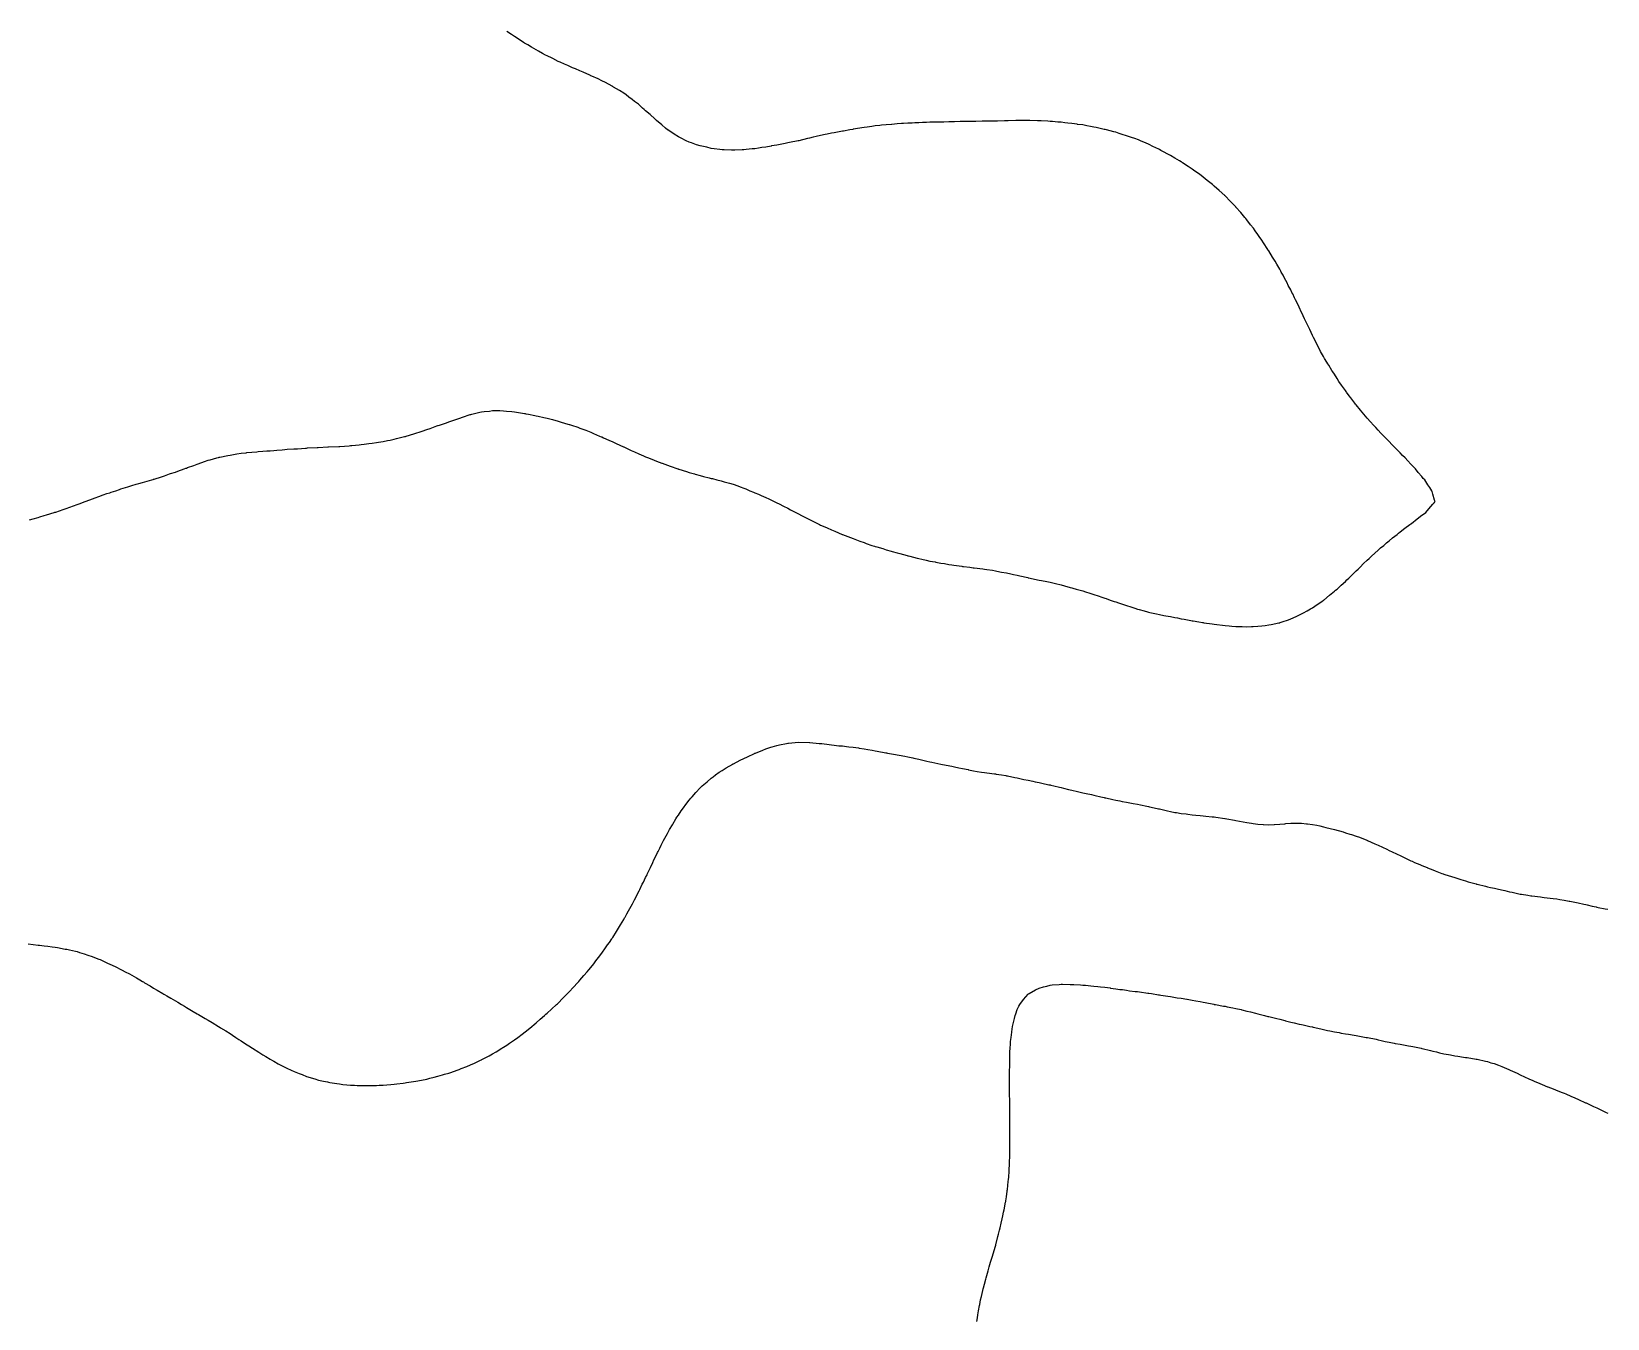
# Model space of a CAD drawing. Extents: x -717078 to -715000, y -984629 to -984000.
# Drawn here: x -715437.7 to -715293.5, y -984118.2 to -984000.5 of the extents above; entities that cross this region are included whole.
import ezdxf

# ---------------------------------------------------------------- set-up
doc = ezdxf.new("R2010")
doc.units = 0
doc.layers.add('buffer_B2_0_1_clip', color=7, linetype='Continuous')

msp = doc.modelspace()

# ---------------------------------------------------------------- linework, layer by layer
at = {"layer": 'buffer_B2_0_1_clip'}
for points in [[(-715437.84, -984045.16), (-715437.5, -984045.07), (-715437.06, -984044.94), (-715436.9, -984044.9), (-715436.5, -984044.78), (-715436.29, -984044.71), (-715435.6, -984044.5), (-715435.53, -984044.47), (-715435.5, -984044.46), (-715435.45, -984044.45), (-715434.78, -984044.22), (-715434.5, -984044.13), (-715433.5, -984043.77), (-715433.31, -984043.69), (-715432.77, -984043.5), (-715432.58, -984043.42), (-715432.5, -984043.39), (-715432.33, -984043.33), (-715431.85, -984043.15), (-715431.5, -984043.02), (-715431.11, -984042.89), (-715430.77, -984042.77), (-715430.5, -984042.68), (-715430.37, -984042.63), (-715429.96, -984042.5), (-715429.62, -984042.38), (-715429.5, -984042.34), (-715429.27, -984042.27), (-715428.86, -984042.14), (-715428.5, -984042.03), (-715428.09, -984041.91), (-715427.85, -984041.85), (-715427.5, -984041.75), (-715427.31, -984041.69), (-715426.66, -984041.5), (-715426.54, -984041.46), (-715426.5, -984041.45), (-715426.43, -984041.43), (-715425.78, -984041.22), (-715425.5, -984041.14), (-715425.03, -984040.97), (-715424.94, -984040.94), (-715424.5, -984040.79), (-715424.29, -984040.71), (-715423.7, -984040.5), (-715423.55, -984040.45), (-715423.5, -984040.43), (-715423.39, -984040.39), (-715422.82, -984040.18), (-715422.5, -984040.06), (-715422.09, -984039.91), (-715421.84, -984039.84), (-715421.5, -984039.72), (-715421.33, -984039.67), (-715420.72, -984039.5), (-715420.55, -984039.45), (-715420.5, -984039.44), (-715420.43, -984039.43), (-715419.72, -984039.28), (-715419.5, -984039.24), (-715419.19, -984039.19), (-715418.87, -984039.13), (-715418.5, -984039.08), (-715418.03, -984039.03), (-715417.98, -984039.02), (-715417.5, -984038.97), (-715417.07, -984038.93), (-715416.92, -984038.92), (-715416.5, -984038.89), (-715416.14, -984038.86), (-715415.84, -984038.84), (-715415.5, -984038.81), (-715415.22, -984038.78), (-715414.75, -984038.75), (-715414.5, -984038.73), (-715414.29, -984038.71), (-715413.68, -984038.68), (-715413.5, -984038.67), (-715413.34, -984038.66), (-715412.61, -984038.61), (-715412.5, -984038.6), (-715412.41, -984038.59), (-715411.55, -984038.55), (-715411.5, -984038.55), (-715411.46, -984038.54), (-715410.55, -984038.5), (-715410.5, -984038.5), (-715410.5, -984038.5), (-715410.5, -984038.5), (-715409.55, -984038.45), (-715409.5, -984038.45), (-715409.45, -984038.45), (-715408.61, -984038.39), (-715408.5, -984038.38), (-715408.37, -984038.37), (-715407.7, -984038.3), (-715407.5, -984038.28), (-715407.25, -984038.25), (-715406.81, -984038.19), (-715406.5, -984038.16), (-715406.1, -984038.1), (-715405.93, -984038.07), (-715405.5, -984038), (-715405.09, -984037.91), (-715404.87, -984037.87), (-715404.5, -984037.79), (-715404.27, -984037.73), (-715403.55, -984037.55), (-715403.5, -984037.53), (-715403.47, -984037.53), (-715403.39, -984037.5), (-715402.7, -984037.3), (-715402.5, -984037.25), (-715402.12, -984037.12), (-715401.94, -984037.06), (-715401.5, -984036.91), (-715401.2, -984036.8), (-715400.58, -984036.58), (-715400.5, -984036.55), (-715400.46, -984036.54), (-715400.36, -984036.5), (-715399.72, -984036.28), (-715399.5, -984036.2), (-715398.5, -984035.85), (-715398.24, -984035.76), (-715397.54, -984035.54), (-715397.5, -984035.53), (-715397.48, -984035.52), (-715397.39, -984035.5), (-715396.67, -984035.33), (-715396.5, -984035.29), (-715396.26, -984035.26), (-715395.79, -984035.21), (-715395.5, -984035.17), (-715395.17, -984035.17), (-715394.83, -984035.17), (-715394.5, -984035.18), (-715394.21, -984035.21), (-715393.74, -984035.26), (-715393.5, -984035.28), (-715393.32, -984035.32), (-715392.56, -984035.44), (-715392.5, -984035.45), (-715392.46, -984035.46), (-715392.22, -984035.5), (-715391.62, -984035.62), (-715391.5, -984035.64), (-715391.32, -984035.68), (-715390.8, -984035.8), (-715390.5, -984035.87), (-715390, -984036), (-715390, -984036), (-715389.5, -984036.13), (-715389.22, -984036.22), (-715388.6, -984036.4), (-715388.5, -984036.43), (-715388.45, -984036.45), (-715388.29, -984036.5), (-715387.7, -984036.7), (-715387.5, -984036.77), (-715387.06, -984036.94), (-715386.97, -984036.97), (-715386.5, -984037.16), (-715386.26, -984037.26), (-715385.7, -984037.5), (-715385.56, -984037.56), (-715385.5, -984037.58), (-715385.35, -984037.65), (-715384.87, -984037.87), (-715384.5, -984038.03), (-715384.18, -984038.18), (-715383.51, -984038.49), (-715383.5, -984038.49), (-715383.5, -984038.5), (-715383.48, -984038.5), (-715382.81, -984038.81), (-715382.5, -984038.95), (-715382.12, -984039.12), (-715381.7, -984039.3), (-715381.5, -984039.39), (-715381.42, -984039.42), (-715381.24, -984039.5), (-715380.71, -984039.71), (-715380.5, -984039.8), (-715380.02, -984039.98), (-715379.99, -984039.99), (-715379.5, -984040.17), (-715379.26, -984040.26), (-715378.55, -984040.5), (-715378.51, -984040.51), (-715378.5, -984040.52), (-715378.47, -984040.53), (-715377.75, -984040.75), (-715377.5, -984040.83), (-715377.04, -984040.96), (-715376.98, -984040.98), (-715376.5, -984041.12), (-715376.19, -984041.19), (-715375.67, -984041.33), (-715375.5, -984041.37), (-715375.39, -984041.39), (-715374.99, -984041.5), (-715374.6, -984041.6), (-715374.5, -984041.62), (-715374.32, -984041.68), (-715373.82, -984041.82), (-715373.5, -984041.91), (-715373.06, -984042.06), (-715372.86, -984042.14), (-715372.5, -984042.27), (-715372.33, -984042.33), (-715371.95, -984042.5), (-715371.63, -984042.63), (-715371.5, -984042.68), (-715371.18, -984042.82), (-715370.93, -984042.93), (-715370.5, -984043.12), (-715370.24, -984043.24), (-715369.73, -984043.5), (-715369.57, -984043.57), (-715369.5, -984043.61), (-715369.29, -984043.71), (-715368.9, -984043.9), (-715368.5, -984044.1), (-715368.24, -984044.24), (-715367.76, -984044.5), (-715367.58, -984044.58), (-715367.5, -984044.63), (-715367.24, -984044.76), (-715366.92, -984044.92), (-715366.5, -984045.14), (-715366.26, -984045.26), (-715365.79, -984045.5), (-715365.59, -984045.59), (-715365.5, -984045.64), (-715365.26, -984045.74), (-715364.9, -984045.9), (-715364.5, -984046.08), (-715364.2, -984046.2), (-715363.51, -984046.5), (-715363.5, -984046.5), (-715363.5, -984046.5), (-715363.5, -984046.5), (-715362.77, -984046.77), (-715362.5, -984046.88), (-715362.05, -984047.05), (-715361.9, -984047.1), (-715361.5, -984047.25), (-715361.32, -984047.32), (-715360.81, -984047.5), (-715360.57, -984047.57), (-715360.5, -984047.6), (-715360.36, -984047.64), (-715359.8, -984047.8), (-715359.5, -984047.9), (-715359.03, -984048.03), (-715358.95, -984048.05), (-715358.5, -984048.18), (-715358.24, -984048.24), (-715357.56, -984048.44), (-715357.5, -984048.46), (-715357.46, -984048.46), (-715357.34, -984048.5), (-715356.66, -984048.66), (-715356.5, -984048.71), (-715356.23, -984048.77), (-715355.85, -984048.85), (-715355.5, -984048.93), (-715355.02, -984049.02), (-715354.96, -984049.04), (-715354.5, -984049.13), (-715354.17, -984049.17), (-715353.75, -984049.25), (-715353.5, -984049.28), (-715353.31, -984049.31), (-715352.59, -984049.41), (-715352.5, -984049.42), (-715352.43, -984049.43), (-715351.85, -984049.5), (-715351.54, -984049.54), (-715351.5, -984049.54), (-715351.45, -984049.55), (-715350.65, -984049.65), (-715350.5, -984049.68), (-715350.29, -984049.71), (-715349.78, -984049.78), (-715349.5, -984049.83), (-715349.09, -984049.91), (-715348.94, -984049.94), (-715348.5, -984050.02), (-715348.1, -984050.1), (-715347.84, -984050.16), (-715347.5, -984050.23), (-715347.28, -984050.28), (-715346.55, -984050.45), (-715346.5, -984050.46), (-715346.47, -984050.47), (-715346.34, -984050.5), (-715345.64, -984050.64), (-715345.5, -984050.67), (-715345.28, -984050.72), (-715344.81, -984050.81), (-715344.5, -984050.88), (-715344.01, -984050.99), (-715344, -984051), (-715343.5, -984051.11), (-715343.19, -984051.19), (-715342.66, -984051.34), (-715342.5, -984051.38), (-715342.41, -984051.41), (-715342.11, -984051.5), (-715341.63, -984051.63), (-715341.5, -984051.67), (-715341.26, -984051.74), (-715340.86, -984051.86), (-715340.5, -984051.98), (-715340.11, -984052.11), (-715339.77, -984052.23), (-715339.5, -984052.32), (-715339.37, -984052.37), (-715339.02, -984052.5), (-715338.63, -984052.63), (-715338.5, -984052.67), (-715338.24, -984052.76), (-715337.88, -984052.88), (-715337.5, -984053.01), (-715337.12, -984053.12), (-715336.76, -984053.24), (-715336.5, -984053.33), (-715336.36, -984053.36), (-715335.9, -984053.5), (-715335.58, -984053.58), (-715335.5, -984053.6), (-715335.37, -984053.63), (-715334.76, -984053.76), (-715334.5, -984053.82), (-715334.1, -984053.9), (-715333.93, -984053.93), (-715333.5, -984054.02), (-715333.09, -984054.09), (-715332.86, -984054.14), (-715332.5, -984054.21), (-715332.25, -984054.25), (-715331.63, -984054.37), (-715331.5, -984054.39), (-715331.41, -984054.41), (-715330.9, -984054.5), (-715330.55, -984054.55), (-715330.5, -984054.56), (-715330.43, -984054.57), (-715329.68, -984054.68), (-715329.5, -984054.71), (-715328.5, -984054.83), (-715328.14, -984054.86), (-715327.88, -984054.88), (-715327.5, -984054.91), (-715327.07, -984054.93), (-715326.93, -984054.93), (-715326.5, -984054.94), (-715326.08, -984054.92), (-715325.92, -984054.92), (-715325.5, -984054.9), (-715325.14, -984054.86), (-715324.82, -984054.82), (-715324.5, -984054.78), (-715324.27, -984054.73), (-715323.58, -984054.58), (-715323.5, -984054.57), (-715323.45, -984054.55), (-715323.28, -984054.5), (-715322.7, -984054.3), (-715322.5, -984054.22), (-715322, -984054), (-715322, -984054), (-715321.5, -984053.77), (-715321.32, -984053.68), (-715320.98, -984053.5), (-715320.69, -984053.31), (-715320.5, -984053.2), (-715320.08, -984052.92), (-715319.57, -984052.57), (-715319.5, -984052.52), (-715319.49, -984052.51), (-715319.47, -984052.5), (-715318.94, -984052.06), (-715318.5, -984051.7), (-715318.39, -984051.61), (-715318.25, -984051.5), (-715317.87, -984051.13), (-715317.5, -984050.79), (-715317.35, -984050.65), (-715317.17, -984050.5), (-715316.84, -984050.16), (-715316.5, -984049.83), (-715316.33, -984049.67), (-715316.13, -984049.5), (-715315.83, -984049.17), (-715315.5, -984048.86), (-715315.31, -984048.69), (-715315.1, -984048.5), (-715314.8, -984048.2), (-715314.5, -984047.93), (-715314.27, -984047.73), (-715313.98, -984047.5), (-715313.73, -984047.27), (-715313.5, -984047.07), (-715313.19, -984046.81), (-715312.76, -984046.5), (-715312.63, -984046.37), (-715312.5, -984046.27), (-715312.07, -984045.93), (-715311.6, -984045.6), (-715311.5, -984045.53), (-715311.48, -984045.52), (-715311.45, -984045.5), (-715310.93, -984045.07), (-715310.5, -984044.75), (-715310.36, -984044.64), (-715310.15, -984044.5), (-715309.85, -984044.15), (-715309.5, -984043.74), (-715309.39, -984043.61), (-715309.29, -984043.5), (-715309.35, -984043.35), (-715309.5, -984042.83), (-715309.57, -984042.57), (-715309.59, -984042.5), (-715309.78, -984042.22), (-715309.96, -984041.96), (-715310.24, -984041.5), (-715310.37, -984041.37), (-715310.5, -984041.21), (-715310.83, -984040.83), (-715311.09, -984040.5), (-715311.3, -984040.3), (-715311.5, -984040.08), (-715311.78, -984039.78), (-715312.04, -984039.5), (-715312.27, -984039.27), (-715312.5, -984039.03), (-715312.77, -984038.77), (-715313.02, -984038.5), (-715313.26, -984038.26), (-715313.5, -984038.01), (-715313.75, -984037.75), (-715313.98, -984037.5), (-715314.24, -984037.24), (-715314.5, -984036.95), (-715314.72, -984036.72), (-715314.92, -984036.5), (-715315.2, -984036.2), (-715315.5, -984035.85), (-715315.67, -984035.67), (-715315.8, -984035.5), (-715316.12, -984035.12), (-715316.5, -984034.65), (-715316.57, -984034.57), (-715316.62, -984034.5), (-715317.01, -984034.01), (-715317.07, -984033.93), (-715317.39, -984033.5), (-715317.43, -984033.43), (-715317.5, -984033.34), (-715317.85, -984032.85), (-715318.08, -984032.5), (-715318.25, -984032.25), (-715318.5, -984031.85), (-715318.64, -984031.64), (-715318.72, -984031.5), (-715319.02, -984031.02), (-715319.09, -984030.91), (-715319.33, -984030.5), (-715319.4, -984030.4), (-715319.5, -984030.21), (-715319.76, -984029.76), (-715319.88, -984029.5), (-715320.1, -984029.1), (-715320.29, -984028.71), (-715320.4, -984028.5), (-715320.43, -984028.43), (-715320.5, -984028.3), (-715320.76, -984027.76), (-715320.88, -984027.5), (-715321.09, -984027.09), (-715321.23, -984026.77), (-715321.35, -984026.5), (-715321.4, -984026.4), (-715321.5, -984026.19), (-715321.72, -984025.72), (-715321.82, -984025.5), (-715322.05, -984025.05), (-715322.14, -984024.86), (-715322.31, -984024.5), (-715322.38, -984024.38), (-715322.5, -984024.14), (-715322.72, -984023.72), (-715322.83, -984023.5), (-715323.06, -984023.06), (-715323.2, -984022.8), (-715323.36, -984022.5), (-715323.41, -984022.41), (-715323.5, -984022.25), (-715323.78, -984021.78), (-715323.93, -984021.5), (-715324.15, -984021.15), (-715324.5, -984020.57), (-715324.53, -984020.53), (-715324.55, -984020.5), (-715324.64, -984020.36), (-715324.93, -984019.93), (-715325.21, -984019.5), (-715325.33, -984019.33), (-715325.5, -984019.08), (-715325.74, -984018.74), (-715325.91, -984018.5), (-715326.17, -984018.17), (-715326.5, -984017.73), (-715326.6, -984017.6), (-715326.69, -984017.5), (-715327.06, -984017.06), (-715327.5, -984016.56), (-715327.53, -984016.53), (-715327.55, -984016.5), (-715328.02, -984016.02), (-715328.5, -984015.53), (-715328.52, -984015.52), (-715328.53, -984015.5), (-715329.04, -984015.04), (-715329.5, -984014.63), (-715329.57, -984014.57), (-715329.66, -984014.5), (-715330.13, -984014.13), (-715330.5, -984013.82), (-715330.68, -984013.68), (-715330.93, -984013.5), (-715331.26, -984013.26), (-715331.5, -984013.09), (-715331.86, -984012.86), (-715332.39, -984012.5), (-715332.46, -984012.46), (-715332.5, -984012.43), (-715332.68, -984012.32), (-715333.09, -984012.09), (-715333.5, -984011.84), (-715333.72, -984011.72), (-715334.13, -984011.5), (-715334.37, -984011.37), (-715334.5, -984011.3), (-715334.89, -984011.11), (-715335.04, -984011.04), (-715335.5, -984010.81), (-715335.72, -984010.72), (-715336.24, -984010.5), (-715336.42, -984010.42), (-715336.5, -984010.39), (-715336.67, -984010.33), (-715337.16, -984010.16), (-715337.5, -984010.03), (-715337.91, -984009.91), (-715338.18, -984009.82), (-715338.5, -984009.72), (-715338.68, -984009.68), (-715339.35, -984009.5), (-715339.47, -984009.47), (-715339.5, -984009.46), (-715339.55, -984009.45), (-715340.29, -984009.29), (-715340.5, -984009.24), (-715340.82, -984009.18), (-715341.13, -984009.13), (-715341.5, -984009.05), (-715341.99, -984008.99), (-715342.02, -984008.98), (-715342.5, -984008.91), (-715342.87, -984008.87), (-715343.16, -984008.84), (-715343.5, -984008.8), (-715343.78, -984008.78), (-715344.27, -984008.73), (-715344.5, -984008.72), (-715344.71, -984008.71), (-715345.32, -984008.68), (-715345.5, -984008.67), (-715345.67, -984008.67), (-715346.35, -984008.65), (-715346.5, -984008.65), (-715346.65, -984008.65), (-715347.36, -984008.64), (-715347.5, -984008.64), (-715347.64, -984008.64), (-715348.34, -984008.66), (-715348.5, -984008.66), (-715348.67, -984008.67), (-715349.31, -984008.69), (-715349.5, -984008.7), (-715349.7, -984008.7), (-715350.3, -984008.7), (-715350.5, -984008.7), (-715350.71, -984008.71), (-715351.28, -984008.72), (-715351.5, -984008.73), (-715351.73, -984008.73), (-715352.26, -984008.74), (-715352.5, -984008.74), (-715352.74, -984008.74), (-715353.25, -984008.75), (-715353.5, -984008.76), (-715353.76, -984008.76), (-715354.22, -984008.78), (-715354.5, -984008.78), (-715354.79, -984008.79), (-715355.2, -984008.8), (-715355.5, -984008.8), (-715355.81, -984008.81), (-715356.17, -984008.83), (-715356.5, -984008.84), (-715356.86, -984008.86), (-715357.13, -984008.87), (-715357.5, -984008.88), (-715357.91, -984008.91), (-715358.08, -984008.92), (-715358.5, -984008.95), (-715358.99, -984008.99), (-715359.01, -984008.99), (-715359.5, -984009.03), (-715359.93, -984009.07), (-715360.09, -984009.09), (-715360.5, -984009.13), (-715360.82, -984009.18), (-715361.24, -984009.24), (-715361.5, -984009.28), (-715362.5, -984009.44), (-715362.55, -984009.45), (-715362.83, -984009.5), (-715363.4, -984009.6), (-715363.5, -984009.61), (-715363.64, -984009.64), (-715364.24, -984009.76), (-715364.5, -984009.8), (-715364.89, -984009.89), (-715365.07, -984009.93), (-715365.5, -984010.02), (-715365.89, -984010.11), (-715366.18, -984010.17), (-715366.5, -984010.25), (-715366.7, -984010.3), (-715367.49, -984010.49), (-715367.5, -984010.49), (-715367.51, -984010.49), (-715367.55, -984010.5), (-715368.34, -984010.66), (-715368.5, -984010.69), (-715368.74, -984010.74), (-715369.18, -984010.82), (-715369.5, -984010.89), (-715369.97, -984010.97), (-715370.02, -984010.98), (-715370.5, -984011.07), (-715370.88, -984011.12), (-715371.17, -984011.17), (-715371.5, -984011.22), (-715371.76, -984011.24), (-715372.3, -984011.3), (-715372.5, -984011.31), (-715372.68, -984011.32), (-715373.35, -984011.35), (-715373.5, -984011.35), (-715373.65, -984011.35), (-715374.32, -984011.32), (-715374.5, -984011.31), (-715374.71, -984011.29), (-715375.22, -984011.22), (-715375.5, -984011.19), (-715375.91, -984011.09), (-715376.06, -984011.06), (-715376.5, -984010.96), (-715376.85, -984010.85), (-715377.31, -984010.69), (-715377.5, -984010.63), (-715377.78, -984010.5), (-715378.25, -984010.25), (-715378.5, -984010.13), (-715378.88, -984009.88), (-715379.47, -984009.5), (-715379.49, -984009.49), (-715379.5, -984009.48), (-715379.67, -984009.33), (-715380.02, -984009.02), (-715380.5, -984008.64), (-715380.57, -984008.57), (-715380.65, -984008.5), (-715381.09, -984008.09), (-715381.5, -984007.75), (-715381.63, -984007.63), (-715381.78, -984007.5), (-715382.16, -984007.16), (-715382.5, -984006.89), (-715382.72, -984006.72), (-715383.02, -984006.5), (-715383.29, -984006.29), (-715383.5, -984006.15), (-715383.89, -984005.89), (-715384.42, -984005.58), (-715384.5, -984005.53), (-715384.52, -984005.52), (-715384.56, -984005.5), (-715385.16, -984005.16), (-715385.5, -984005), (-715385.84, -984004.84), (-715386.42, -984004.58), (-715386.5, -984004.54), (-715386.53, -984004.53), (-715386.6, -984004.5), (-715387.22, -984004.22), (-715387.5, -984004.1), (-715387.92, -984003.92), (-715388.19, -984003.81), (-715388.5, -984003.68), (-715388.62, -984003.62), (-715388.92, -984003.5), (-715389.31, -984003.31), (-715389.5, -984003.23), (-715389.98, -984002.98), (-715390.05, -984002.95), (-715390.5, -984002.73), (-715390.65, -984002.65), (-715390.94, -984002.5), (-715391.29, -984002.29), (-715391.5, -984002.18), (-715391.92, -984001.92), (-715392.27, -984001.72), (-715392.5, -984001.6), (-715392.56, -984001.56), (-715392.66, -984001.5), (-715393.16, -984001.16), (-715393.5, -984000.95), (-715393.77, -984000.77), (-715394.2, -984000.5)], [(-715437.96, -984083.96), (-715437.5, -984084.01), (-715437.06, -984084.06), (-715436.92, -984084.08), (-715436.5, -984084.13), (-715436.16, -984084.16), (-715435.78, -984084.22), (-715435.5, -984084.26), (-715435.29, -984084.29), (-715434.58, -984084.42), (-715434.5, -984084.43), (-715434.44, -984084.44), (-715434.2, -984084.5), (-715433.63, -984084.63), (-715433.5, -984084.66), (-715433.26, -984084.74), (-715432.86, -984084.86), (-715432.5, -984084.97), (-715432.11, -984085.11), (-715431.74, -984085.26), (-715431.5, -984085.35), (-715431.39, -984085.39), (-715431.15, -984085.5), (-715430.7, -984085.7), (-715430.5, -984085.79), (-715430.02, -984086.02), (-715429.94, -984086.06), (-715429.5, -984086.28), (-715429.36, -984086.36), (-715429.09, -984086.5), (-715428.7, -984086.7), (-715428.5, -984086.82), (-715428.06, -984087.06), (-715427.75, -984087.25), (-715427.5, -984087.4), (-715427.43, -984087.43), (-715427.33, -984087.5), (-715426.8, -984087.8), (-715426.5, -984087.99), (-715426.18, -984088.18), (-715425.65, -984088.5), (-715425.55, -984088.55), (-715425.5, -984088.59), (-715425.29, -984088.71), (-715424.92, -984088.92), (-715424.5, -984089.17), (-715424.29, -984089.29), (-715423.94, -984089.5), (-715423.66, -984089.66), (-715423.5, -984089.76), (-715423.03, -984090.03), (-715422.88, -984090.12), (-715422.5, -984090.35), (-715422.4, -984090.4), (-715422.24, -984090.5), (-715421.77, -984090.77), (-715421.5, -984090.94), (-715421.14, -984091.14), (-715420.57, -984091.5), (-715420.53, -984091.53), (-715420.5, -984091.55), (-715420.38, -984091.62), (-715419.9, -984091.9), (-715419.5, -984092.16), (-715419.29, -984092.29), (-715418.98, -984092.5), (-715418.69, -984092.69), (-715418.5, -984092.81), (-715418.08, -984093.08), (-715417.62, -984093.38), (-715417.5, -984093.46), (-715417.48, -984093.48), (-715417.44, -984093.5), (-715416.86, -984093.86), (-715416.5, -984094.09), (-715416.24, -984094.24), (-715415.83, -984094.5), (-715415.62, -984094.62), (-715415.5, -984094.69), (-715415.09, -984094.91), (-715414.97, -984094.97), (-715414.5, -984095.23), (-715414.31, -984095.31), (-715413.93, -984095.5), (-715413.63, -984095.63), (-715413.5, -984095.69), (-715413.19, -984095.81), (-715412.91, -984095.91), (-715412.5, -984096.07), (-715412.17, -984096.17), (-715411.67, -984096.33), (-715411.5, -984096.38), (-715411.4, -984096.4), (-715410.96, -984096.5), (-715410.58, -984096.58), (-715410.5, -984096.6), (-715410.38, -984096.62), (-715409.73, -984096.73), (-715409.5, -984096.76), (-715409.2, -984096.8), (-715408.83, -984096.83), (-715408.5, -984096.87), (-715408.12, -984096.88), (-715407.89, -984096.89), (-715407.5, -984096.91), (-715407.09, -984096.91), (-715406.91, -984096.91), (-715406.5, -984096.91), (-715406.11, -984096.89), (-715405.87, -984096.87), (-715405.5, -984096.86), (-715405.17, -984096.83), (-715404.8, -984096.8), (-715404.5, -984096.78), (-715404.25, -984096.75), (-715403.68, -984096.68), (-715403.5, -984096.66), (-715403.36, -984096.64), (-715402.5, -984096.5), (-715401.66, -984096.34), (-715401.5, -984096.31), (-715401.24, -984096.24), (-715400.85, -984096.15), (-715400.5, -984096.06), (-715400.07, -984095.93), (-715399.88, -984095.88), (-715399.5, -984095.77), (-715399.3, -984095.7), (-715398.73, -984095.5), (-715398.56, -984095.44), (-715398.5, -984095.42), (-715398.36, -984095.36), (-715397.85, -984095.15), (-715397.5, -984095.01), (-715397.15, -984094.85), (-715396.59, -984094.59), (-715396.5, -984094.55), (-715396.47, -984094.53), (-715396.41, -984094.5), (-715395.82, -984094.18), (-715395.5, -984094), (-715395.18, -984093.82), (-715394.66, -984093.5), (-715394.56, -984093.44), (-715394.5, -984093.4), (-715394.2, -984093.2), (-715393.96, -984093.04), (-715393.5, -984092.73), (-715393.18, -984092.5), (-715392.79, -984092.21), (-715392.5, -984091.98), (-715392.23, -984091.77), (-715391.91, -984091.5), (-715391.68, -984091.32), (-715391.5, -984091.17), (-715391.15, -984090.85), (-715390.73, -984090.5), (-715390.61, -984090.39), (-715390.5, -984090.3), (-715390.09, -984089.91), (-715389.65, -984089.5), (-715389.57, -984089.43), (-715389.5, -984089.36), (-715389.07, -984088.93), (-715388.64, -984088.5), (-715388.57, -984088.43), (-715388.5, -984088.35), (-715388.09, -984087.91), (-715387.72, -984087.5), (-715387.61, -984087.39), (-715387.5, -984087.27), (-715387.15, -984086.85), (-715386.84, -984086.5), (-715386.68, -984086.32), (-715386.5, -984086.1), (-715386.24, -984085.76), (-715386.04, -984085.5), (-715385.8, -984085.2), (-715385.5, -984084.8), (-715385.38, -984084.62), (-715385.29, -984084.5), (-715384.97, -984084.03), (-715384.81, -984083.81), (-715384.59, -984083.5), (-715384.56, -984083.44), (-715384.5, -984083.36), (-715384.17, -984082.83), (-715383.97, -984082.5), (-715383.79, -984082.21), (-715383.5, -984081.73), (-715383.42, -984081.58), (-715383.37, -984081.5), (-715383.2, -984081.2), (-715383.06, -984080.94), (-715382.81, -984080.5), (-715382.71, -984080.29), (-715382.5, -984079.91), (-715382.36, -984079.64), (-715382.29, -984079.5), (-715382.09, -984079.09), (-715382.03, -984078.97), (-715381.8, -984078.5), (-715381.7, -984078.3), (-715381.5, -984077.89), (-715381.37, -984077.63), (-715381.31, -984077.5), (-715381.14, -984077.14), (-715381.05, -984076.95), (-715380.83, -984076.5), (-715380.73, -984076.27), (-715380.5, -984075.82), (-715380.4, -984075.6), (-715380.34, -984075.5), (-715380.19, -984075.19), (-715380.07, -984074.93), (-715379.85, -984074.5), (-715379.73, -984074.27), (-715379.5, -984073.85), (-715379.38, -984073.62), (-715379.31, -984073.5), (-715379.05, -984073.05), (-715379.01, -984072.99), (-715378.72, -984072.5), (-715378.63, -984072.37), (-715378.5, -984072.17), (-715378.23, -984071.77), (-715378.04, -984071.5), (-715377.81, -984071.19), (-715377.5, -984070.8), (-715377.37, -984070.63), (-715377.25, -984070.5), (-715376.9, -984070.1), (-715376.5, -984069.69), (-715376.41, -984069.59), (-715376.31, -984069.5), (-715375.88, -984069.12), (-715375.5, -984068.8), (-715375.33, -984068.67), (-715375.11, -984068.5), (-715374.76, -984068.24), (-715374.5, -984068.08), (-715374.14, -984067.86), (-715373.53, -984067.5), (-715373.51, -984067.49), (-715373.5, -984067.48), (-715373.47, -984067.47), (-715372.85, -984067.15), (-715372.5, -984066.98), (-715372.17, -984066.83), (-715371.53, -984066.53), (-715371.5, -984066.52), (-715371.49, -984066.51), (-715371.46, -984066.5), (-715370.78, -984066.22), (-715370.5, -984066.11), (-715370.04, -984065.96), (-715369.92, -984065.92), (-715369.5, -984065.79), (-715369.26, -984065.74), (-715368.61, -984065.61), (-715368.5, -984065.59), (-715368.42, -984065.58), (-715367.5, -984065.5), (-715366.52, -984065.52), (-715366.5, -984065.52), (-715366.48, -984065.52), (-715365.61, -984065.61), (-715365.5, -984065.61), (-715365.38, -984065.62), (-715364.71, -984065.71), (-715364.5, -984065.74), (-715364.24, -984065.76), (-715363.82, -984065.82), (-715363.5, -984065.85), (-715363.11, -984065.89), (-715362.92, -984065.92), (-715362.5, -984065.96), (-715362.03, -984066.03), (-715361.96, -984066.04), (-715361.5, -984066.1), (-715361.16, -984066.16), (-715360.77, -984066.23), (-715360.5, -984066.28), (-715360.32, -984066.32), (-715359.53, -984066.47), (-715359.5, -984066.47), (-715359.48, -984066.48), (-715359.36, -984066.5), (-715358.63, -984066.63), (-715358.5, -984066.65), (-715358.31, -984066.69), (-715357.79, -984066.79), (-715357.5, -984066.85), (-715357.06, -984066.94), (-715356.96, -984066.96), (-715356.5, -984067.06), (-715356.15, -984067.15), (-715355.77, -984067.23), (-715355.5, -984067.29), (-715355.33, -984067.33), (-715354.5, -984067.5), (-715353.67, -984067.67), (-715353.5, -984067.7), (-715353.25, -984067.75), (-715352.84, -984067.84), (-715352.5, -984067.91), (-715352.01, -984068.01), (-715351.98, -984068.02), (-715351.5, -984068.12), (-715351.17, -984068.17), (-715350.77, -984068.23), (-715350.5, -984068.27), (-715350.3, -984068.3), (-715349.6, -984068.4), (-715349.5, -984068.41), (-715349.42, -984068.42), (-715348.94, -984068.5), (-715348.56, -984068.56), (-715348.5, -984068.57), (-715348.41, -984068.59), (-715347.72, -984068.72), (-715347.5, -984068.77), (-715347.16, -984068.84), (-715346.9, -984068.9), (-715346.5, -984068.99), (-715346.08, -984069.08), (-715345.88, -984069.12), (-715345.5, -984069.2), (-715345.25, -984069.25), (-715344.61, -984069.39), (-715344.5, -984069.41), (-715344.43, -984069.43), (-715344.17, -984069.5), (-715343.63, -984069.63), (-715343.5, -984069.66), (-715343.29, -984069.71), (-715342.82, -984069.82), (-715342.5, -984069.9), (-715342.01, -984070.01), (-715341.99, -984070.01), (-715341.5, -984070.12), (-715341.19, -984070.19), (-715340.71, -984070.29), (-715340.5, -984070.34), (-715340.37, -984070.37), (-715339.85, -984070.5), (-715339.56, -984070.56), (-715339.5, -984070.58), (-715339.4, -984070.6), (-715338.75, -984070.75), (-715338.5, -984070.81), (-715338.12, -984070.88), (-715337.92, -984070.92), (-715337.5, -984070.99), (-715337.07, -984071.07), (-715336.9, -984071.1), (-715336.5, -984071.16), (-715336.22, -984071.22), (-715335.66, -984071.34), (-715335.5, -984071.37), (-715335.4, -984071.4), (-715334.98, -984071.5), (-715334.59, -984071.59), (-715334.5, -984071.61), (-715334.36, -984071.64), (-715333.78, -984071.78), (-715333.5, -984071.85), (-715333.08, -984071.92), (-715332.94, -984071.94), (-715332.5, -984072.02), (-715332.07, -984072.07), (-715331.91, -984072.09), (-715331.5, -984072.14), (-715331.17, -984072.17), (-715330.79, -984072.21), (-715330.5, -984072.24), (-715330.26, -984072.26), (-715329.68, -984072.32), (-715329.5, -984072.34), (-715329.35, -984072.35), (-715328.53, -984072.47), (-715328.5, -984072.47), (-715328.48, -984072.48), (-715328.35, -984072.5), (-715327.63, -984072.63), (-715327.5, -984072.65), (-715326.5, -984072.85), (-715326.09, -984072.91), (-715325.94, -984072.94), (-715325.5, -984073), (-715325.02, -984073.02), (-715324.97, -984073.03), (-715324.5, -984073.05), (-715324.02, -984073.02), (-715323.98, -984073.02), (-715323.5, -984072.99), (-715323.04, -984072.96), (-715322.95, -984072.95), (-715322.5, -984072.92), (-715322.08, -984072.92), (-715321.91, -984072.91), (-715321.5, -984072.91), (-715321.04, -984072.96), (-715320.97, -984072.97), (-715320.5, -984073.02), (-715320.1, -984073.1), (-715319.84, -984073.16), (-715319.5, -984073.23), (-715319.29, -984073.29), (-715318.5, -984073.5), (-715318.5, -984073.5), (-715317.71, -984073.71), (-715317.5, -984073.78), (-715317.1, -984073.9), (-715316.95, -984073.95), (-715316.5, -984074.09), (-715316.2, -984074.2), (-715315.53, -984074.47), (-715315.5, -984074.48), (-715315.49, -984074.49), (-715315.46, -984074.5), (-715314.79, -984074.79), (-715314.5, -984074.92), (-715314.1, -984075.1), (-715313.7, -984075.3), (-715313.5, -984075.4), (-715313.43, -984075.43), (-715313.29, -984075.5), (-715312.75, -984075.75), (-715312.5, -984075.87), (-715312.07, -984076.07), (-715311.8, -984076.2), (-715311.5, -984076.34), (-715311.39, -984076.39), (-715311.16, -984076.5), (-715310.7, -984076.7), (-715310.5, -984076.78), (-715310.03, -984076.97), (-715309.99, -984076.99), (-715309.5, -984077.19), (-715309.27, -984077.27), (-715308.68, -984077.5), (-715308.55, -984077.55), (-715308.5, -984077.56), (-715308.41, -984077.59), (-715307.79, -984077.79), (-715307.5, -984077.88), (-715307.02, -984078.02), (-715306.95, -984078.05), (-715306.5, -984078.19), (-715306.26, -984078.26), (-715305.53, -984078.47), (-715305.5, -984078.48), (-715305.48, -984078.48), (-715305.43, -984078.5), (-715304.68, -984078.68), (-715304.5, -984078.72), (-715304.21, -984078.79), (-715303.86, -984078.86), (-715303.5, -984078.95), (-715303.05, -984079.05), (-715302.92, -984079.08), (-715302.5, -984079.18), (-715302.23, -984079.23), (-715301.64, -984079.36), (-715301.5, -984079.39), (-715301.4, -984079.4), (-715300.82, -984079.5), (-715300.54, -984079.54), (-715300.5, -984079.55), (-715300.44, -984079.56), (-715299.65, -984079.65), (-715299.5, -984079.67), (-715299.3, -984079.7), (-715298.76, -984079.76), (-715298.5, -984079.79), (-715298.16, -984079.84), (-715297.88, -984079.88), (-715297.5, -984079.94), (-715297.03, -984080.03), (-715296.96, -984080.04), (-715296.5, -984080.13), (-715296.2, -984080.2), (-715295.68, -984080.32), (-715295.5, -984080.36), (-715295.39, -984080.39), (-715294.92, -984080.5), (-715294.57, -984080.57), (-715294.5, -984080.59), (-715294.39, -984080.61), (-715293.73, -984080.73), (-715293.5, -984080.78)], [(-715351.2, -984118.5), (-715351.15, -984118.15), (-715351.11, -984117.89), (-715351.05, -984117.5), (-715350.96, -984117.04), (-715350.94, -984116.94), (-715350.86, -984116.5), (-715350.79, -984116.21), (-715350.66, -984115.66), (-715350.62, -984115.5), (-715350.59, -984115.41), (-715350.5, -984115.08), (-715350.38, -984114.62), (-715350.35, -984114.5), (-715350.29, -984114.29), (-715350.16, -984113.84), (-715350.07, -984113.5), (-715349.94, -984113.06), (-715349.89, -984112.89), (-715349.77, -984112.5), (-715349.71, -984112.29), (-715349.5, -984111.59), (-715349.48, -984111.52), (-715349.48, -984111.5), (-715349.47, -984111.47), (-715349.28, -984110.72), (-715349.22, -984110.5), (-715349.13, -984110.13), (-715349.08, -984109.92), (-715348.97, -984109.5), (-715348.89, -984109.11), (-715348.82, -984108.82), (-715348.75, -984108.5), (-715348.71, -984108.29), (-715348.58, -984107.58), (-715348.56, -984107.5), (-715348.55, -984107.45), (-715348.5, -984107.1), (-715348.43, -984106.57), (-715348.42, -984106.5), (-715348.41, -984106.41), (-715348.33, -984105.67), (-715348.31, -984105.5), (-715348.29, -984105.29), (-715348.26, -984104.74), (-715348.24, -984104.5), (-715348.22, -984104.22), (-715348.21, -984103.79), (-715348.19, -984103.5), (-715348.18, -984103.18), (-715348.18, -984102.82), (-715348.17, -984102.5), (-715348.17, -984102.17), (-715348.17, -984101.83), (-715348.17, -984101.5), (-715348.17, -984101.17), (-715348.18, -984100.82), (-715348.18, -984100.5), (-715348.18, -984100.18), (-715348.19, -984099.81), (-715348.19, -984099.5), (-715348.19, -984099.19), (-715348.2, -984098.8), (-715348.2, -984098.5), (-715348.2, -984098.2), (-715348.21, -984097.79), (-715348.21, -984097.5), (-715348.21, -984097.21), (-715348.22, -984096.78), (-715348.21, -984096.5), (-715348.21, -984096.21), (-715348.22, -984095.78), (-715348.21, -984095.5), (-715348.2, -984095.2), (-715348.2, -984094.8), (-715348.2, -984094.5), (-715348.18, -984094.18), (-715348.17, -984093.83), (-715348.15, -984093.5), (-715348.12, -984093.12), (-715348.11, -984092.89), (-715348.07, -984092.5), (-715348.01, -984092.01), (-715348.01, -984091.99), (-715347.94, -984091.5), (-715347.86, -984091.14), (-715347.76, -984090.76), (-715347.7, -984090.5), (-715347.65, -984090.35), (-715347.5, -984089.95), (-715347.36, -984089.64), (-715347.28, -984089.5), (-715346.95, -984089.05), (-715346.5, -984088.56), (-715346.47, -984088.53), (-715346.43, -984088.5), (-715345.84, -984088.16), (-715345.5, -984088), (-715345.12, -984087.88), (-715344.81, -984087.81), (-715344.5, -984087.73), (-715344.3, -984087.7), (-715343.66, -984087.66), (-715343.5, -984087.64), (-715343.37, -984087.63), (-715342.66, -984087.66), (-715342.5, -984087.65), (-715342.34, -984087.66), (-715341.71, -984087.71), (-715341.5, -984087.72), (-715341.26, -984087.74), (-715340.79, -984087.79), (-715340.5, -984087.81), (-715340.15, -984087.85), (-715339.88, -984087.88), (-715339.5, -984087.92), (-715339.02, -984087.98), (-715338.99, -984087.99), (-715338.5, -984088.05), (-715338.11, -984088.11), (-715337.87, -984088.13), (-715337.5, -984088.18), (-715337.23, -984088.23), (-715336.71, -984088.29), (-715336.5, -984088.32), (-715336.34, -984088.34), (-715335.55, -984088.45), (-715335.5, -984088.46), (-715335.46, -984088.46), (-715335.23, -984088.5), (-715334.6, -984088.6), (-715334.5, -984088.61), (-715334.37, -984088.63), (-715333.74, -984088.74), (-715333.5, -984088.77), (-715333.18, -984088.82), (-715332.87, -984088.87), (-715332.5, -984088.93), (-715332.01, -984089.01), (-715331.98, -984089.02), (-715331.5, -984089.09), (-715331.16, -984089.16), (-715330.77, -984089.23), (-715330.5, -984089.28), (-715330.32, -984089.32), (-715329.53, -984089.47), (-715329.5, -984089.48), (-715329.48, -984089.48), (-715329.39, -984089.5), (-715328.64, -984089.64), (-715328.5, -984089.66), (-715328.3, -984089.7), (-715327.8, -984089.8), (-715327.5, -984089.85), (-715327.04, -984089.96), (-715326.98, -984089.98), (-715326.5, -984090.09), (-715326.17, -984090.17), (-715325.71, -984090.29), (-715325.5, -984090.34), (-715325.38, -984090.38), (-715324.9, -984090.5), (-715324.58, -984090.58), (-715324.5, -984090.6), (-715324.37, -984090.63), (-715323.78, -984090.78), (-715323.5, -984090.85), (-715323.03, -984090.97), (-715322.98, -984090.98), (-715322.5, -984091.1), (-715322.17, -984091.17), (-715321.72, -984091.28), (-715321.5, -984091.33), (-715321.36, -984091.36), (-715320.74, -984091.5), (-715320.54, -984091.54), (-715320.5, -984091.55), (-715320.44, -984091.56), (-715319.73, -984091.73), (-715319.5, -984091.78), (-715319.14, -984091.86), (-715318.91, -984091.91), (-715318.5, -984092), (-715318.07, -984092.07), (-715317.89, -984092.11), (-715317.5, -984092.18), (-715317.22, -984092.22), (-715316.7, -984092.3), (-715316.5, -984092.33), (-715316.36, -984092.36), (-715315.58, -984092.5), (-715315.51, -984092.51), (-715315.5, -984092.51), (-715315.48, -984092.52), (-715314.68, -984092.68), (-715314.5, -984092.72), (-715314.21, -984092.79), (-715313.87, -984092.87), (-715313.5, -984092.95), (-715313.03, -984093.03), (-715312.95, -984093.05), (-715312.5, -984093.13), (-715312.18, -984093.18), (-715311.73, -984093.27), (-715311.5, -984093.31), (-715311.34, -984093.34), (-715310.57, -984093.5), (-715310.51, -984093.51), (-715310.5, -984093.51), (-715310.48, -984093.52), (-715309.7, -984093.7), (-715309.5, -984093.75), (-715309.17, -984093.83), (-715308.9, -984093.9), (-715308.5, -984094), (-715308.07, -984094.07), (-715307.89, -984094.11), (-715307.5, -984094.18), (-715307.22, -984094.22), (-715306.7, -984094.3), (-715306.5, -984094.33), (-715306.35, -984094.35), (-715305.52, -984094.48), (-715305.5, -984094.49), (-715305.49, -984094.49), (-715305.44, -984094.5), (-715304.67, -984094.67), (-715304.5, -984094.71), (-715304.18, -984094.82), (-715303.9, -984094.9), (-715303.5, -984095.04), (-715303.18, -984095.18), (-715302.56, -984095.44), (-715302.5, -984095.47), (-715302.48, -984095.48), (-715302.43, -984095.5), (-715301.79, -984095.79), (-715301.5, -984095.92), (-715301.11, -984096.11), (-715300.72, -984096.28), (-715300.5, -984096.38), (-715300.42, -984096.42), (-715300.24, -984096.5), (-715299.72, -984096.72), (-715299.5, -984096.81), (-715299.01, -984097.01), (-715298.98, -984097.02), (-715298.5, -984097.22), (-715298.29, -984097.29), (-715297.77, -984097.5), (-715297.58, -984097.58), (-715297.5, -984097.61), (-715297.32, -984097.68), (-715296.87, -984097.87), (-715296.5, -984098.03), (-715296.17, -984098.17), (-715295.52, -984098.48), (-715295.5, -984098.49), (-715295.49, -984098.49), (-715295.48, -984098.5), (-715294.81, -984098.81), (-715294.5, -984098.96), (-715294.13, -984099.13), (-715293.63, -984099.37), (-715293.5, -984099.43)]]:
    msp.add_lwpolyline(points, dxfattribs=at)

doc.saveas('drawing.dxf')
